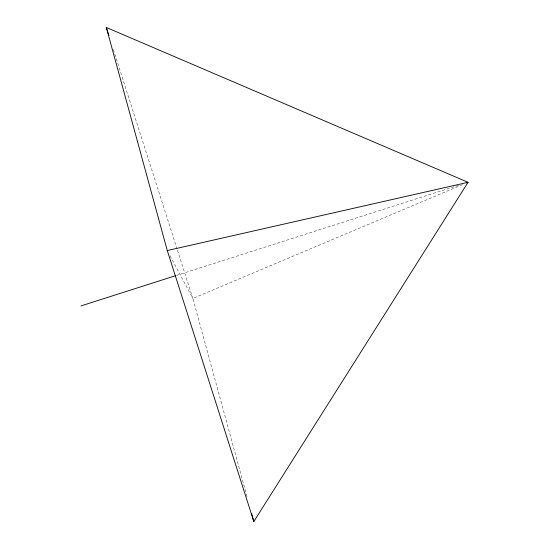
<?xml version="1.0" encoding="UTF-8"?>
<svg xmlns="http://www.w3.org/2000/svg" width="549" height="549" viewBox="0 0 549 549"><rect width="100%" height="100%" fill="white"/><g stroke="black" fill="none" stroke-linecap="round" stroke-linejoin="round"><path stroke-width="0.41" stroke-dasharray="2.75 2.06" d="M462.533 184.642L192.857 298.45L247.27 497.586M176.497 275.406L459.067 185.178M170.08 255.786L192.857 298.45L177.217 249.472M113.355 49.492L176.956 248.656"/><path stroke-width="0.82" d="M253.816 521.55L468.05 182.309L106.321 27.45L167.28 250.55L253.816 521.55L251.559 513.288M80.95 305.917L175.68 275.667M466.417 182.831L468.05 182.309L167.28 250.55M106.321 27.45L108.928 35.61"/></g></svg>
